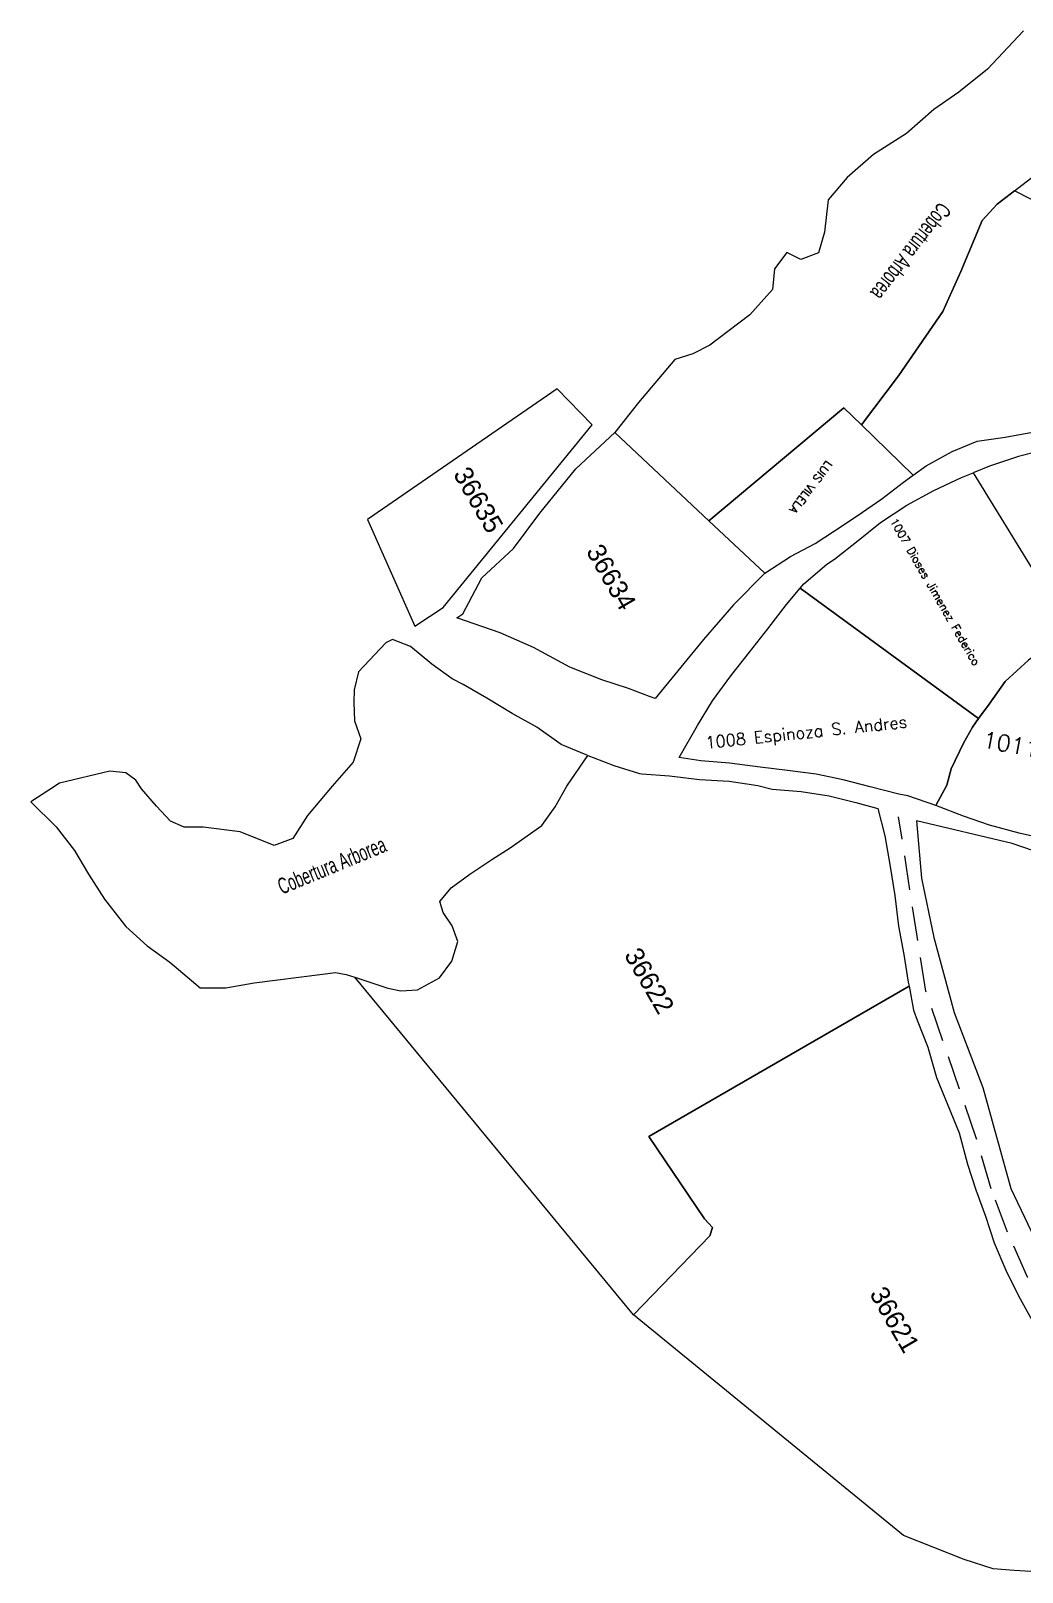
# Model space of a CAD drawing. Header units: metres. Extents: x 278 to 15006, y -2322 to 4522.
# Drawn here: x 10205 to 10573, y -1590 to -1018 of the extents above; entities that cross this region are included whole.
import ezdxf

# ---------------------------------------------------------------- set-up
doc = ezdxf.new("R2010")
doc.units = ezdxf.units.M
doc.header["$LTSCALE"] = 25.4
doc.header["$MEASUREMENT"] = 0
doc.linetypes.add('DASHED', pattern=[0.75, 0.5, -0.25])
for name, color, linetype in [('17', 7, 'Continuous'), ('24', 7, 'Continuous'), ('51', 7, 'Continuous'), ('PARCELAS', 3, 'Continuous'), ('TXTPARCEL', 7, 'Continuous')]:
    doc.layers.add(name, color=color, linetype=linetype)
doc.layers.add('MANZANAS', color=6, linetype='Continuous', lineweight=18)
doc.styles.add('L175', font='simplex', dxfattribs={"height": 4.4})
doc.styles.add('L200', font='simplex', dxfattribs={"height": 5.1})
doc.styles.add('L240', font='simplex', dxfattribs={"height": 6.1})

msp = doc.modelspace()

# ---------------------------------------------------------------- linework, layer by layer
at = {"layer": '17', "color": 0, "linetype": 'DASHED', "lineweight": 13}
msp.add_lwpolyline([(10627.44, -1582.61), (10624.57, -1571.85), (10618.83, -1556.28), (10615.15, -1546.17), (10597.62, -1514.6), (10585.34, -1496.94), (10575.45, -1480.63), (10567.98, -1463.91), (10561.91, -1447.75), (10556.39, -1428.86), (10537.63, -1374.42), (10527.54, -1309.69)], dxfattribs=at)
at = {"layer": '24', "color": 0, "linetype": 'Continuous', "lineweight": 13}
for p, q in [((10337.19, -1245.07), (10327, -1255.9)), ((10339.61, -1243.88), (10337.19, -1245.07)), ((10346.26, -1246.5), (10339.61, -1243.88)), ((10354.25, -1252.98), (10346.26, -1246.5)), ((10361.78, -1258.46), (10354.25, -1252.98)), ((10327, -1255.9), (10325.42, -1262.51)), ((10365.84, -1260.52), (10361.78, -1258.46)), ((10325.42, -1262.51), (10325.34, -1267.25)), ((10374.69, -1265.69), (10365.84, -1260.52)), ((10325.34, -1267.25), (10325.47, -1274)), ((10384.07, -1271.38), (10374.69, -1265.69)), ((10325.47, -1274), (10327.85, -1280.72)), ((10393.18, -1276.41), (10384.07, -1271.38)), ((10327.85, -1280.72), (10325.07, -1289.41)), ((10402.29, -1282.82), (10393.18, -1276.41)), ((10411.57, -1286.73), (10402.29, -1282.82)), ((10412.2, -1286.97), (10411.57, -1286.73)), ((10234.69, -1292.71), (10215.94, -1297.23)), ((10240.67, -1293.33), (10234.69, -1292.71)), ((10325.07, -1289.41), (10317.27, -1298.33)), ((10215.94, -1297.23), (10212.36, -1299.58)), ((10244.38, -1296.12), (10240.67, -1293.33)), ((10246.5, -1299.3), (10244.38, -1296.12)), ((10317.27, -1298.33), (10308.12, -1309.17)), ((10212.36, -1299.58), (10205.35, -1304.18)), ((10205.35, -1304.18), (10214.79, -1313.34)), ((10251.96, -1305.77), (10246.5, -1299.3)), ((10257.27, -1311.34), (10251.96, -1305.77)), ((10308.12, -1309.17), (10302.63, -1317.69)), ((10214.79, -1313.34), (10221.61, -1322.22)), ((10262.28, -1313.54), (10257.27, -1311.34)), ((10269.34, -1313.51), (10262.28, -1313.54)), ((10283.11, -1315.23), (10269.34, -1313.51)), ((10295.74, -1320.3), (10283.11, -1315.23)), ((10534.24, -1311.23), (10536.04, -1332.45)), ((10569.67, -1319.63), (10534.24, -1311.23)), ((10302.63, -1317.69), (10295.74, -1320.3)), ((10621.52, -1337.16), (10569.67, -1319.63)), ((10221.61, -1322.22), (10226.78, -1331.01)), ((10226.78, -1331.01), (10232.69, -1340.3)), ((10536.04, -1332.45), (10540.6, -1354.47)), ((10232.69, -1340.3), (10239.22, -1348.67)), ((10239.22, -1348.67), (10240.57, -1350.42)), ((10240.57, -1350.42), (10248.51, -1357.62)), ((10540.6, -1354.47), (10548.11, -1382.3)), ((10248.51, -1357.62), (10256.92, -1363.63)), ((10256.92, -1363.63), (10268.24, -1373.23)), ((10313.69, -1368.15), (10318.53, -1367.48)), ((10318.53, -1367.48), (10322.47, -1368.17)), ((10268.24, -1373.23), (10277.77, -1373.23)), ((10277.77, -1373.23), (10288.24, -1371.37)), ((10288.24, -1371.37), (10313.69, -1368.15)), ((10322.47, -1368.17), (10325.62, -1369.21)), ((10548.11, -1382.3), (10558.82, -1410.18)), ((10558.82, -1410.18), (10569.18, -1447.62)), ((10569.18, -1447.62), (10581.78, -1474.21))]:
    msp.add_line(p, q, dxfattribs=at)
at = {"layer": 'MANZANAS', "color": 0, "linetype": 'Continuous', "lineweight": 13}
for p, q in [((10337.19, -1245.07), (10327, -1255.9)), ((10339.61, -1243.88), (10337.19, -1245.07)), ((10346.26, -1246.5), (10339.61, -1243.88)), ((10354.25, -1252.98), (10346.26, -1246.5)), ((10361.78, -1258.46), (10354.25, -1252.98)), ((10327, -1255.9), (10325.42, -1262.51)), ((10365.84, -1260.52), (10361.78, -1258.46)), ((10325.42, -1262.51), (10325.34, -1267.25)), ((10374.69, -1265.69), (10365.84, -1260.52)), ((10325.34, -1267.25), (10325.47, -1274)), ((10384.07, -1271.38), (10374.69, -1265.69)), ((10325.47, -1274), (10327.85, -1280.72)), ((10393.18, -1276.41), (10384.07, -1271.38)), ((10327.85, -1280.72), (10325.07, -1289.41)), ((10402.29, -1282.82), (10393.18, -1276.41)), ((10411.57, -1286.73), (10402.29, -1282.82)), ((10412.2, -1286.97), (10411.57, -1286.73)), ((10234.69, -1292.71), (10215.94, -1297.23)), ((10240.67, -1293.33), (10234.69, -1292.71)), ((10325.07, -1289.41), (10317.27, -1298.33)), ((10215.94, -1297.23), (10212.36, -1299.58)), ((10244.38, -1296.12), (10240.67, -1293.33)), ((10246.5, -1299.3), (10244.38, -1296.12)), ((10317.27, -1298.33), (10308.12, -1309.17)), ((10212.36, -1299.58), (10205.35, -1304.18)), ((10205.35, -1304.18), (10214.79, -1313.34)), ((10251.96, -1305.77), (10246.5, -1299.3)), ((10257.27, -1311.34), (10251.96, -1305.77)), ((10308.12, -1309.17), (10302.63, -1317.69)), ((10214.79, -1313.34), (10221.61, -1322.22)), ((10262.28, -1313.54), (10257.27, -1311.34)), ((10269.34, -1313.51), (10262.28, -1313.54)), ((10283.11, -1315.23), (10269.34, -1313.51)), ((10295.74, -1320.3), (10283.11, -1315.23)), ((10534.24, -1311.23), (10536.04, -1332.45)), ((10569.67, -1319.63), (10534.24, -1311.23)), ((10302.63, -1317.69), (10295.74, -1320.3)), ((10621.52, -1337.16), (10569.67, -1319.63)), ((10221.61, -1322.22), (10226.78, -1331.01)), ((10226.78, -1331.01), (10232.69, -1340.3)), ((10536.04, -1332.45), (10540.6, -1354.47)), ((10232.69, -1340.3), (10239.22, -1348.67)), ((10239.22, -1348.67), (10240.57, -1350.42)), ((10240.57, -1350.42), (10248.51, -1357.62)), ((10540.6, -1354.47), (10548.11, -1382.3)), ((10248.51, -1357.62), (10256.92, -1363.63)), ((10256.92, -1363.63), (10268.24, -1373.23)), ((10313.69, -1368.15), (10318.53, -1367.48)), ((10318.53, -1367.48), (10322.47, -1368.17)), ((10268.24, -1373.23), (10277.77, -1373.23)), ((10277.77, -1373.23), (10288.24, -1371.37)), ((10288.24, -1371.37), (10313.69, -1368.15)), ((10322.47, -1368.17), (10325.62, -1369.21)), ((10548.11, -1382.3), (10558.82, -1410.18)), ((10558.82, -1410.18), (10569.18, -1447.62)), ((10569.18, -1447.62), (10581.78, -1474.21))]:
    msp.add_line(p, q, dxfattribs=at)
msp.add_lwpolyline([(10573.95, -1017.89), (10560.49, -1032.13), (10549.94, -1040.64), (10540.62, -1047.09), (10530.51, -1056), (10518.23, -1063.81), (10508.41, -1072.37), (10508.41, -1072.37), (10501.33, -1080.66), (10499.99, -1092.67), (10497.77, -1100.27), (10491.26, -1102.79), (10486.01, -1100.16), (10481.43, -1106.3), (10480.75, -1113.98), (10472.34, -1123.32), (10464.13, -1129.5), (10457.4, -1134.56), (10451.16, -1137.85), (10444.48, -1139.92), (10444.46, -1139.93), (10430.95, -1155.92), (10422.15, -1167.05), (10457.13, -1199.78), (10507.21, -1157.84), (10513.73, -1164.17), (10513.73, -1164.17), (10527.54, -1145.91), (10544.01, -1122.08), (10550.62, -1107.27), (10558.51, -1088.33), (10564.11, -1082.29), (10570.62, -1077.26), (10582.93, -1067.74)], dxfattribs=at)
at = {"layer": 'PARCELAS', "color": 0, "linetype": 'Continuous', "lineweight": 13}
for points in [[(10631.07, -1035.75), (10630.46, -1037.49), (10631.96, -1046.92), (10637.87, -1065.03), (10643.39, -1079.68), (10614.52, -1099.75), (10570.62, -1077.26), (10582.93, -1067.74), (10597.15, -1059.77), (10608.07, -1049.64), (10618.01, -1044.81), (10625.43, -1040.41), (10631.07, -1035.75)], [(10413.78, -1164.18), (10400.79, -1150.79), (10330.34, -1199.28), (10347.9, -1238.9), (10353.43, -1235.35), (10358.45, -1231.99), (10413.78, -1164.18)], [(10513.73, -1164.17), (10507.21, -1157.84), (10457.13, -1199.78), (10477.86, -1219.18), (10487.46, -1213.05), (10496.54, -1208.19), (10503.75, -1203.47), (10512.2, -1197.92), (10521.3, -1191.66), (10529.41, -1185.5), (10532.98, -1182.87), (10513.73, -1164.17)], [(10457.13, -1199.78), (10477.86, -1219.18), (10466.19, -1231.03), (10455.16, -1243.87), (10437.2, -1265.8), (10435.1, -1264.96), (10427.21, -1261.99), (10417.31, -1258.89), (10405.53, -1254.12), (10391.95, -1246.81), (10379.63, -1241.39), (10363.52, -1235.86), (10365.69, -1234.33), (10367.98, -1230.11), (10372.77, -1220.95), (10384.55, -1210.05), (10394.34, -1197.01), (10407.72, -1180.53), (10422.15, -1167.05), (10457.13, -1199.78)], [(10629.98, -1237.63), (10626.37, -1170.03), (10615.8, -1168.88), (10604.64, -1168.72), (10593.57, -1170.12), (10582.64, -1173.17), (10572.09, -1175.88), (10561.27, -1179.55), (10555.21, -1182.01), (10591.37, -1240.8), (10601.6, -1237.92), (10611.88, -1236.74), (10622.16, -1237.18), (10629.98, -1237.63)], [(10555.21, -1182.01), (10591.37, -1240.8), (10583.86, -1245.8), (10575.73, -1251.51), (10567.05, -1259.49), (10561.12, -1267.85), (10557.26, -1273.18), (10491.03, -1224.75), (10492.34, -1223.17), (10500.88, -1215.95), (10503.73, -1214.09), (10512.51, -1207.09), (10520.77, -1200.38), (10530.57, -1193.95), (10540.61, -1188.53), (10550.9, -1183.77), (10555.21, -1182.01)], [(10491.03, -1224.75), (10557.26, -1273.18), (10554.94, -1276.36), (10551.65, -1282.28), (10547.01, -1291.87), (10545.43, -1297.96), (10541.35, -1305.5), (10530.97, -1301.88), (10527.62, -1301.27), (10516.97, -1298.61), (10507.01, -1295.92), (10496.87, -1293.91), (10486.26, -1292.5), (10476.19, -1291.24), (10464.74, -1289.75), (10454.06, -1288.85), (10446.04, -1287.65), (10452.82, -1275.84), (10458.47, -1266.6), (10465.28, -1257.38), (10472.21, -1248.56), (10478.96, -1239.84), (10485.94, -1230.88), (10491.03, -1224.75)], [(10325.62, -1369.21), (10337.91, -1373.29), (10342.73, -1374.32), (10348.87, -1373.9), (10357.04, -1369.41), (10361.72, -1363.25), (10363.93, -1355.95), (10361.83, -1350.13), (10358.42, -1345.24), (10357.25, -1341.08), (10361.38, -1336.07), (10368.37, -1330.94), (10376.56, -1325.56), (10383.26, -1321.17), (10395.06, -1312.87), (10400.03, -1306.03), (10404.31, -1298.32), (10412.2, -1286.97), (10414.1, -1287.7), (10421.78, -1290.66), (10431.4, -1293.56), (10432.17, -1293.69), (10442.43, -1294.49), (10453.56, -1295.82), (10464.62, -1296.39), (10475.29, -1298.1), (10480.65, -1299.4), (10491.32, -1300.32), (10501.8, -1301.9), (10511.62, -1304.34), (10519.86, -1306.63), (10522.41, -1316.71), (10524.46, -1328.11), (10526.15, -1338.9), (10527.53, -1350.33), (10529.52, -1360.83), (10531.14, -1371.08), (10531.41, -1372.55), (10434.8, -1428.37), (10455.5, -1458.94), (10458.4, -1462.18), (10457.44, -1465.18), (10429.17, -1494.56), (10325.62, -1369.21)]]:
    msp.add_lwpolyline(points, close=True, dxfattribs=at)
for points in [[(10614.52, -1099.75), (10570.62, -1077.26), (10564.11, -1082.29), (10558.51, -1088.33), (10550.62, -1107.27), (10544.01, -1122.08), (10527.54, -1145.91), (10513.73, -1164.17), (10532.98, -1182.87), (10537.75, -1179.34), (10547.43, -1174.12), (10556.75, -1170.27), (10567.06, -1168.73), (10577.21, -1166.94)], [(10582.83, -1318.12), (10572.26, -1315.76), (10561.34, -1312.81), (10551.69, -1309.47), (10541.35, -1305.5), (10545.43, -1297.96), (10547.01, -1291.87), (10551.65, -1282.28), (10554.94, -1276.36), (10557.26, -1273.18), (10561.12, -1267.85), (10567.05, -1259.49), (10575.73, -1251.51)], [(10580.68, -1590.1), (10570.43, -1589.53), (10562.69, -1588.9), (10551.91, -1585.4), (10529.31, -1576.51), (10429.17, -1494.56), (10457.44, -1465.18), (10458.4, -1462.18), (10455.5, -1458.94), (10434.8, -1428.37), (10434.8, -1428.37), (10531.41, -1372.55), (10533.04, -1381.41), (10534.42, -1385.23), (10538.4, -1395.17), (10541.65, -1406.45), (10545.83, -1416.73), (10550, -1427.02), (10553.09, -1438.62), (10556.24, -1448.11), (10559.81, -1457.95), (10563.06, -1467.85), (10567.41, -1478.03), (10572.03, -1487.48), (10577.17, -1496.64)]]:
    msp.add_lwpolyline(points, dxfattribs=at)

# ---------------------------------------------------------------- texts
at = {"layer": '51', "color": 0, "lineweight": 13, "width": 0.647059}
for height, rotation, p in [(5.9538, 232.4629, (10542.79, -1081.1)), (5.9463, 22.4629, (10298.56, -1338.62))]:
    msp.add_text('Cobertura Arborea', height=height, rotation=rotation, dxfattribs=at).set_placement(p)
at = {"layer": 'TXTPARCEL', "color": 0, "lineweight": 13}
for s, height, rotation, style, p in [('LUIS VILELA', 3, 232.9931, 'L200', (10500.73, -1177.22)), ('1007 Dioses Jimenez Federico', 3, 299.9629, 'L200', (10524.24, -1199.89)), ('1008 Espinoza S. Andres', 4.4, 5.9886, 'L175', (10456.05, -1284.36)), ('1011 Rojas Villarreyes Manuel', 6.1, 349.1603, 'L240', (10558.34, -1283.84))]:
    msp.add_text(s, height=height, rotation=rotation, dxfattribs=dict(at, style=style)).set_placement(p)
for s, p in [('36635', (10362, -1182.44)), ('36634', (10411.33, -1211.11)), ('36622', (10425.46, -1360.97)), ('36621', (10516.56, -1486.76))]:
    msp.add_text(s, height=7.026, rotation=299.9629, dxfattribs=at).set_placement(p)

doc.saveas('drawing.dxf')
